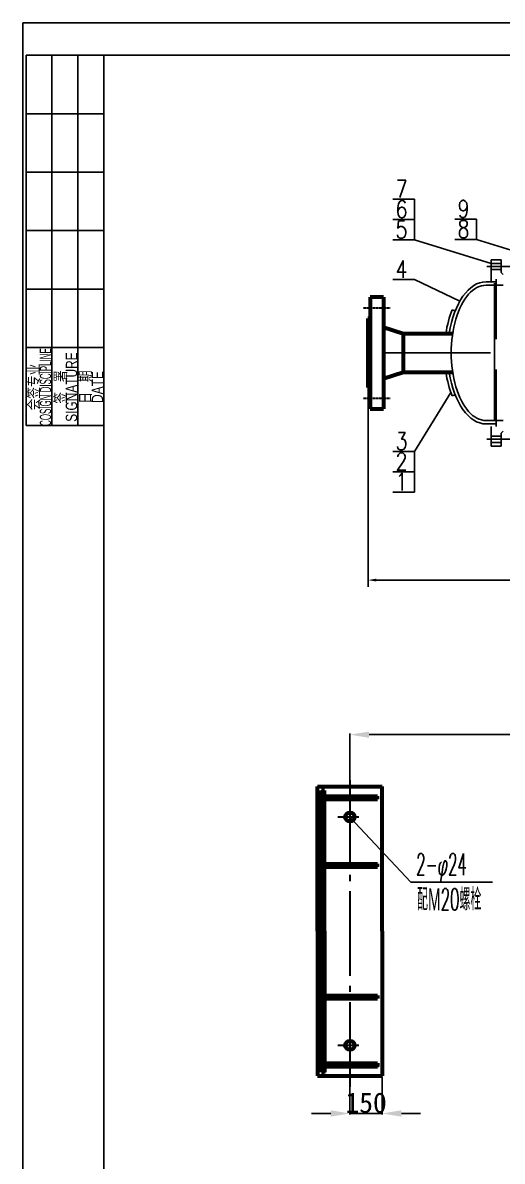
# Model space of a CAD drawing. Header units: millimetres. Extents: x 75358 to 83432, y 78872 to 84574.
# Drawn here: x 75358 to 76776, y 81209 to 84574 of the extents above; entities that cross this region are included whole.
import ezdxf
from ezdxf.enums import TextEntityAlignment as Align

# ---------------------------------------------------------------- set-up
doc = ezdxf.new("R2010")
doc.units = ezdxf.units.MM
for name, pattern in [('CENTER', [50.8, 31.75, -6.35, 6.35, -6.35]), ('DASHED', [19.05, 12.7, -6.35]), ('ZXX-L', [3.28, 2.5, -0.3, 0.18, -0.3]), ('ZXX-S', [1.27, 0.75, -0.2, 0.12, -0.2])]:
    doc.linetypes.add(name, pattern=pattern)
for name, color, linetype in [('01粗实线层', 7, 'Continuous'), ('09图框与明细表层', 4, 'Continuous'), ('11引出线层', 4, 'Continuous'), ('3中心线层', 1, 'CENTER'), ('4虚线层', 6, 'DASHED'), ('7标注层', 4, 'Continuous'), ('DIM', 4, 'Continuous')]:
    doc.layers.add(name, color=color, linetype=linetype)
for name, color, linetype, lineweight in [('A 粗实线', 7, 'Continuous', 60), ('D 短中心线', 1, 'ZXX-S', 30), ('E 长中心线', 1, 'ZXX-L', 30)]:
    doc.layers.add(name, color=color, linetype=linetype, lineweight=lineweight)
doc.styles.add('ISO-25-WS', font='', dxfattribs={"height": 60})
doc.styles.add('PC_TEXTSTYLE', font='romans.shx', dxfattribs={"width": 0.75, "bigfont": 'hztxt.shx'})
doc.styles.get("Standard").update_dxf_attribs({"font": 'arial.ttf'})
doc.styles.add('TH_GBDIM', font='romans.shx', dxfattribs={"width": 0.8, "bigfont": 'gbcbig.shx'})
doc.styles.add('残雪', font='romans.shx', dxfattribs={"width": 0.5, "bigfont": 'hztxt.shx'})
doc.styles.get('ISO-25-WS').set_extended_font_data('FangSong_GB2312')
doc.dimstyles.new('ISO-25_WS', dxfattribs={"dimscale": 0.707071, "dimtxt": 60, "dimasz": 80, "dimexe": 5, "dimexo": 2, "dimgap": 2, "dimtad": 1, "dimdec": 4, "dimdsep": 46, "dimtxsty": 'ISO-25-WS', "dimcen": 2.5, "dimadec": 0, "dimazin": 0, "dimtfac": 1, "dimtdec": 4, "dimtix": 1, "dimtmove": 0, "dimatfit": 0, "dimfxl": 1, "dimtolj": 1, "dimtzin": 0, "dimarcsym": 0})
doc.dimstyles.get("Standard").update_dxf_attribs({"dimtxt": 0.18, "dimasz": 0.18, "dimexe": 0.18, "dimexo": 0.0625, "dimgap": 0.09, "dimtad": 0, "dimtih": 1, "dimtoh": 1, "dimdec": 4, "dimzin": 0, "dimdsep": 46, "dimtxsty": 'Standard', "dimcen": 0.09, "dimadec": 0, "dimazin": 0, "dimtfac": 1, "dimtdec": 4, "dimtofl": 0, "dimtmove": 0, "dimatfit": 3, "dimfxl": 1, "dimtolj": 1, "dimtzin": 0, "dimarcsym": 0})
doc.dimstyles.new('TH_GBDIM', dxfattribs={"dimscale": 10, "dimtxt": 3.5, "dimasz": 2.5, "dimexe": 2, "dimexo": 0, "dimgap": 1.5, "dimtad": 1, "dimdec": 0, "dimzin": 0, "dimdsep": 46, "dimtxsty": 'TH_GBDIM', "dimcen": 2.5, "dimclrd": 130, "dimclre": 130, "dimclrt": 3, "dimadec": 0, "dimazin": 0, "dimtfac": 0.714286, "dimtdec": 0, "dimtmove": 0, "dimatfit": 3, "dimfxl": 1, "dimtzin": 0, "dimlwd": -1, "dimlwe": -1, "dimarcsym": 0})

# ---------------------------------------------------------------- blocks, each defined once
blk = doc.blocks.new('A$C52DB683A')
at = {"layer": '09图框与明细表层', "color": 7}
for p, q in [((24, 114), (0, 114)), ((0, 0), (0, 114)), ((24, 0), (24, 114)), ((24, 0), (0, 0))]:
    blk.add_line(p, q, dxfattribs=at)
at = {"layer": '11引出线层'}
for p, q in [((8, 0), (8, 114)), ((16, 0), (16, 114)), ((24, 96), (0, 96)), ((24, 78), (0, 78)), ((24, 60), (0, 60)), ((24, 42), (0, 42)), ((24, 24), (0, 24))]:
    blk.add_line(p, q, dxfattribs=at)
at = {"layer": '09图框与明细表层', "color": 7}
for s, width, p in [('COSIGN DISCIPLINE', 0.5, (6, 11.83)), ('SIGNATURE', 0.75, (14, 11.83)), ('会签专业', 0.75, (2.25, 11.83)), ('签   署', 0.75, (10.5, 11.83)), ('日   期', 0.75, (18.25, 11.83)), ('DATE', 0.75, (22, 11.83))]:
    blk.add_text(s, height=3.5, rotation=90, dxfattribs=dict(at, width=width)).set_placement(p, align=Align.MIDDLE)
blk = doc.blocks.new('*D174')
at = {"color": 130, "transparency": 16777216}
for p, q in [((76379.3, 83528.3), (76379.3, 82906.9)), ((79593.3, 83552.7), (79593.3, 82906.9)), ((76404.3, 82926.9), (79568.3, 82926.9))]:
    blk.add_line(p, q, dxfattribs=at)
for points in [[(76404.3, 82931.1), (76404.3, 82922.7), (76379.3, 82926.9)], [(79568.3, 82931.1), (79568.3, 82922.7), (79593.3, 82926.9)]]:
    blk.add_solid(points, dxfattribs=at)
at = {"layer": 'Defpoints', "color": 0, "transparency": 16777216}
for p in [(76379.3, 83528.3), (79593.3, 83552.7), (79593.3, 82926.9)]:
    blk.add_point(p, dxfattribs=at)
at = {"color": 3, "transparency": 16777216, "insert": (77986.3, 82959.4), "char_height": 35, "attachment_point": 5, "style": 'TH_GBDIM'}
blk.add_mtext('3214', dxfattribs=at)
blk = doc.blocks.new('*D370')
at = {"layer": 'Defpoints', "color": 0, "transparency": 16777216}
for p in [(77675.7, 82470), (76325.7, 82316.4), (77675.7, 82316.4)]:
    blk.add_point(p, dxfattribs=at)
at = {"layer": 'DIM', "color": 0, "lineweight": -2, "transparency": 16777216}
for p, q in [((76325.7, 82317.8), (76325.7, 82473.5)), ((76382.3, 82470), (77619.2, 82470)), ((77675.7, 82317.8), (77675.7, 82473.5))]:
    blk.add_line(p, q, dxfattribs=at)
at = {"layer": 'DIM', "color": 0, "transparency": 16777216}
for points in [[(76382.3, 82479.4), (76382.3, 82460.6), (76325.7, 82470)], [(77619.2, 82479.4), (77619.2, 82460.6), (77675.7, 82470)]]:
    blk.add_solid(points, dxfattribs=at)
at = {"layer": 'DIM', "color": 0, "transparency": 16777216, "insert": (77000.7, 82501.4), "char_height": 60, "attachment_point": 5, "style": 'ISO-25-WS'}
blk.add_mtext('\\A1;2000', dxfattribs=at)
blk = doc.blocks.new('*D371')
at = {"layer": 'Defpoints', "color": 0, "transparency": 16777216}
for p in [(76421.4, 81461.4), (76325.7, 81429.2), (76421.4, 81350.2)]:
    blk.add_point(p, dxfattribs=at)
at = {"layer": 'DIM', "color": 0, "lineweight": -2, "transparency": 16777216}
for p, q in [((76421.4, 81460), (76421.4, 81346.7)), ((76325.7, 81427.8), (76325.7, 81346.7)), ((76269.2, 81350.2), (76212.6, 81350.2)), ((76325.7, 81350.2), (76421.4, 81350.2)), ((76477.9, 81350.2), (76534.5, 81350.2))]:
    blk.add_line(p, q, dxfattribs=at)
at = {"layer": 'DIM', "color": 0, "transparency": 16777216}
for points in [[(76269.2, 81359.6), (76269.2, 81340.8), (76325.7, 81350.2)], [(76477.9, 81359.6), (76477.9, 81340.8), (76421.4, 81350.2)]]:
    blk.add_solid(points, dxfattribs=at)
at = {"layer": 'DIM', "color": 0, "transparency": 16777216, "insert": (76373.6, 81381.6), "char_height": 60, "attachment_point": 5, "style": 'ISO-25-WS'}
blk.add_mtext('\\A1;150', dxfattribs=at)

msp = doc.modelspace()

# ---------------------------------------------------------------- hatches: boundary and pattern name
at = {"layer": 'A 粗实线'}
h = msp.add_hatch(dxfattribs=at)
h.set_pattern_fill('ANSI31', color=256, scale=56.25, style=0)
h.set_pattern_definition([(45, (70827.971, 76269.359), (-4.9718446, 4.9718446), [])])
h.paths.add_polyline_path([(76250.366, 82305.14531), (76241.366, 82305.14531), (76241.366, 81888.89531), (76250.366, 81888.89531)])
h.paths.add_polyline_path([(76325.741, 82288.27031), (76250.366, 82288.27031), (76250.366, 82279.27031), (76325.741, 82279.27031)])
h.paths.add_polyline_path([(76407.866, 82288.27031), (76325.741, 82288.27031), (76325.741, 82279.27031), (76407.866, 82279.27031)])
h.paths.add_polyline_path([(76325.741, 82088.02031), (76250.366, 82088.02031), (76250.366, 82079.02031), (76325.741, 82079.02031)])
h.paths.add_polyline_path([(76407.866, 82088.02031), (76325.741, 82088.02031), (76325.741, 82079.02031), (76407.866, 82079.02031)])
h.paths.add_polyline_path([(76250.366, 81888.89531), (76241.366, 81888.89531), (76241.366, 81472.64531), (76250.366, 81472.64531)])
h.paths.add_polyline_path([(76325.741, 81698.77031), (76250.366, 81698.77031), (76250.366, 81689.77031), (76325.741, 81689.77031)])
h.paths.add_polyline_path([(76407.866, 81698.77031), (76325.741, 81698.77031), (76325.741, 81689.77031), (76407.866, 81689.77031)])
h.paths.add_polyline_path([(76325.741, 81498.52031), (76250.366, 81498.52031), (76250.366, 81489.52031), (76325.741, 81489.52031)])
h.paths.add_polyline_path([(76407.866, 81498.52031), (76325.741, 81498.52031), (76325.741, 81489.52031), (76407.866, 81489.52031)])
h.paths.add_polyline_path([(77675.741, 82288.27031), (77593.616, 82288.27031), (77593.616, 82279.27031), (77675.741, 82279.27031)])
h.paths.add_polyline_path([(77751.116, 82288.27031), (77675.741, 82288.27031), (77675.741, 82279.27031), (77751.116, 82279.27031)])
h.paths.add_polyline_path([(77760.116, 82305.14531), (77751.116, 82305.14531), (77751.116, 81888.89531), (77760.116, 81888.89531)])
h.paths.add_polyline_path([(77675.741, 82088.02031), (77593.616, 82088.02031), (77593.616, 82079.02031), (77675.741, 82079.02031)])
h.paths.add_polyline_path([(77751.116, 82088.02031), (77675.741, 82088.02031), (77675.741, 82079.02031), (77751.116, 82079.02031)])
h.paths.add_polyline_path([(77760.116, 81888.89531), (77751.116, 81888.89531), (77751.116, 81472.64531), (77760.116, 81472.64531)])
h.paths.add_polyline_path([(77751.116, 81698.77031), (77675.741, 81698.77031), (77675.741, 81689.77031), (77751.116, 81689.77031)])
h.paths.add_polyline_path([(77675.741, 81698.77031), (77593.616, 81698.77031), (77593.616, 81689.77031), (77675.741, 81689.77031)])
h.paths.add_polyline_path([(77675.741, 81498.52031), (77593.616, 81498.52031), (77593.616, 81489.52031), (77675.741, 81489.52031)])
h.paths.add_polyline_path([(77751.116, 81498.52031), (77675.741, 81498.52031), (77675.741, 81489.52031), (77751.116, 81489.52031)])

# ---------------------------------------------------------------- linework, layer by layer
at = {"ltscale": 14}
for p, q in [((76743.32845, 83874.00199), (76743.32845, 83808.50199)), ((76743.32845, 83874.00199), (76773.32845, 83874.00199)), ((76743.32845, 83863.00199), (76773.32845, 83863.00199)), ((76773.32845, 83835.72542), (76773.32845, 83874.00199)), ((76743.32845, 83845.00199), (76773.32845, 83845.00199)), ((76773.32845, 83835.72542), (76779.32845, 83829.72542)), ((76728.32845, 83808.50199), (76758.32845, 83808.50199)), ((76728.32845, 83798.50199), (76779.32845, 83798.50199)), ((76753.32845, 83804.50199), (76753.32845, 83398.50199)), ((76728.32845, 83398.50199), (76779.32845, 83398.50199)), ((76728.32845, 83388.50199), (76758.32845, 83388.50199)), ((76743.32845, 83380.50199), (76743.32845, 83323.00199)), ((76773.32845, 83361.27857), (76779.32845, 83367.27857)), ((76773.32845, 83361.27857), (76773.32845, 83323.00199)), ((76743.32845, 83352.00199), (76773.32845, 83352.00199)), ((76743.32845, 83334.00199), (76773.32845, 83334.00199)), ((76743.32845, 83323.00199), (76773.32845, 83323.00199)), ((76753.32845, 83323.00199), (76773.32845, 83323.00199))]:
    msp.add_line(p, q, dxfattribs=at)
at = {"color": 0}
for p, q in [((76628.44495, 83725.77175), (76637.08194, 83722.3767)), ((76628.44495, 83471.23223), (76637.08194, 83474.62729))]:
    msp.add_line(p, q, dxfattribs=at)
for centre, start_param, end_param in [((76728.32845, 83598.50199), 0, 1.2959193114), ((76718.32845, 83598.50199), 0.9197154935, 1.2959193114), ((76718.32845, 83598.50199), 1.8456733422, 2.2218771601), ((76728.32845, 83598.50199), 1.8456733422, 3.1415926536)]:
    msp.add_ellipse(centre, major_axis=(0, 210), ratio=0.5380952381, start_param=start_param, end_param=end_param, dxfattribs=at)
at = {"ltscale": 14}
msp.add_ellipse((76728.32845, 83598.50199), major_axis=(0, 200), ratio=0.515, start_param=0, end_param=3.1415926536, dxfattribs=at)
at = {"layer": '09图框与明细表层'}
for p, q in [((75358.19635, 84574.31393), (83431.79635, 84574.31393)), ((75358.19635, 84574.31393), (75358.19635, 78871.91393)), ((83431.79635, 84574.31393), (75358.19635, 84574.31393))]:
    msp.add_line(p, q, dxfattribs=at)
at = {"layer": '09图框与明细表层', "color": 7}
for p, q in [((83335.79635, 84478.31393), (75598.19635, 84478.31393)), ((75598.19635, 84478.31393), (75598.19635, 78967.91393))]:
    msp.add_line(p, q, dxfattribs=at)
at = {"layer": '3中心线层', "ltscale": 14}
for p, q in [((76730.88104, 83854.00199), (76829.75455, 83854.00199)), ((76730.88104, 83343.00199), (76829.75455, 83343.00199)), ((76730.88104, 83343.00199), (76829.75455, 83343.00199))]:
    msp.add_line(p, q, dxfattribs=at)
at = {"layer": '3中心线层', "ltscale": 10}
for p, q in [((76424.27913, 83598.50199), (79583.06845, 83598.50199)), ((76446.03652, 83598.50199), (76563.32862, 83598.50199))]:
    msp.add_line(p, q, dxfattribs=at)
at = {"layer": '4虚线层', "ltscale": 14}
msp.add_line((76758.32845, 83816.50199), (76758.32845, 83380.50199), dxfattribs=at)
at = {"layer": '7标注层'}
for p, q in [((76516.87812, 84052.79914), (76452.87812, 84052.79914)), ((76516.87812, 83992.79914), (76516.87812, 84052.79914)), ((76516.87812, 83992.79914), (76452.87812, 83992.79914)), ((76516.87812, 83932.79914), (76516.87812, 83992.79914)), ((76700.22652, 83993.94951), (76636.22652, 83993.94951)), ((76700.22652, 83933.94951), (76700.22652, 83993.94951)), ((76516.87812, 83932.79914), (76452.87812, 83932.79914)), ((76743.32845, 83863.00199), (76516.87812, 83932.79914)), ((76700.22652, 83933.94951), (76636.22652, 83933.94951)), ((76926.67685, 83864.15236), (76700.22652, 83933.94951)), ((76516.87812, 83815.28377), (76452.87812, 83815.28377)), ((76650.71044, 83751.12286), (76516.87812, 83815.28377)), ((76624.37704, 83481.81931), (76516.87812, 83307.04109)), ((76516.87812, 83307.04109), (76452.87812, 83307.04109)), ((76516.87812, 83247.04109), (76516.87812, 83307.04109)), ((76516.87812, 83247.04109), (76452.87812, 83247.04109)), ((76516.87812, 83187.04109), (76516.87812, 83247.04109)), ((76516.87812, 83187.04109), (76452.87812, 83187.04109))]:
    msp.add_line(p, q, dxfattribs=at)
at = {"layer": 'A 粗实线'}
for p, q in [((76425.26953, 83763.50199), (76385.26953, 83763.50199)), ((76385.26953, 83763.50199), (76385.26953, 83433.50199)), ((76425.26953, 83763.50199), (76425.26953, 83433.50199)), ((76385.26953, 83700.50199), (76379.26953, 83700.50199)), ((76379.26953, 83700.50199), (76379.26953, 83496.50199)), ((76425.26953, 83674.50199), (76483.26953, 83655.50199)), ((76483.26953, 83655.50199), (76629.26953, 83655.50199)), ((76483.26953, 83655.50199), (76483.26953, 83541.50199)), ((76425.26953, 83522.50199), (76483.26953, 83541.50199)), ((76483.26953, 83541.50199), (76629.26953, 83541.50199)), ((76379.26953, 83496.50199), (76385.26953, 83496.50199)), ((76385.26953, 83433.50199), (76425.26953, 83433.50199)), ((76230.116, 81888.89531), (76230.116, 82316.39531)), ((76230.116, 82316.39531), (76421.366, 82316.39531)), ((76421.366, 81888.89531), (76421.366, 82316.39531)), ((76241.366, 81888.89531), (76241.366, 82305.14531)), ((76241.366, 82305.14531), (76250.366, 82305.14531)), ((76250.366, 81888.89531), (76250.366, 82305.14531)), ((76250.366, 82288.27031), (76407.866, 82288.27031)), ((76407.866, 82279.27031), (76407.866, 82288.27031)), ((76250.366, 82279.27031), (76407.866, 82279.27031)), ((76325.741, 82226.39531), (76325.741, 82226.39531)), ((76250.366, 82088.02031), (76407.866, 82088.02031)), ((76250.366, 82079.02031), (76407.866, 82079.02031)), ((76407.866, 82079.02031), (76407.866, 82088.02031)), ((76230.116, 81888.89531), (76230.116, 81461.39531)), ((76241.366, 81888.89531), (76241.366, 81472.64531)), ((76250.366, 81888.89531), (76250.366, 81472.64531)), ((76421.366, 81888.89531), (76421.366, 81461.39531)), ((76250.366, 81698.77031), (76407.866, 81698.77031)), ((76250.366, 81689.77031), (76407.866, 81689.77031)), ((76407.866, 81698.77031), (76407.866, 81689.77031)), ((76325.741, 81551.39531), (76325.741, 81551.39531)), ((76325.741, 81551.39531), (76325.741, 81551.39531)), ((76250.366, 81498.52031), (76407.866, 81498.52031)), ((76250.366, 81489.52031), (76407.866, 81489.52031)), ((76407.866, 81498.52031), (76407.866, 81489.52031)), ((76230.116, 81461.39531), (76421.366, 81461.39531)), ((76241.366, 81472.64531), (76250.366, 81472.64531))]:
    msp.add_line(p, q, dxfattribs=at)
for centre in [(76325.741, 82226.39531), (76325.741, 81551.39531)]:
    msp.add_circle(centre, 13.5, dxfattribs=at)
at = {"layer": 'D 短中心线'}
for p, q in [((76365.26953, 83732.00199), (76445.26953, 83732.00199)), ((76365.26953, 83465.00199), (76445.26953, 83465.00199))]:
    msp.add_line(p, q, dxfattribs=at)
at = {"layer": 'E 长中心线', "ltscale": 100}
for p, q in [((76325.741, 82335.38464), (76325.741, 81429.21686)), ((76352.58895, 82226.39531), (76290.46109, 82226.39531)), ((76351.79591, 81551.39531), (76290.46109, 81551.39531))]:
    msp.add_line(p, q, dxfattribs=at)

# ---------------------------------------------------------------- block references
at = {"layer": '01粗实线层', "xscale": 9.600000000000001, "yscale": 9.600000000000001, "zscale": 9.600000000000001}
msp.add_blockref('A$C52DB683A', (75367.79636, 83383.91394), dxfattribs=at)

# ---------------------------------------------------------------- texts
at = {"layer": '7标注层', "style": 'PC_TEXTSTYLE', "width": 0.8}
for s, p in [('7', (76460.8663, 84057.53146)), ('6', (76460.8663, 83997.53146)), ('9', (76644.2147, 83998.68183)), ('5', (76460.8663, 83937.53146)), ('8', (76644.2147, 83938.68183)), ('4', (76460.8663, 83820.01609)), ('3', (76460.8663, 83311.77341)), ('2', (76460.8663, 83251.77341)), ('1', (76460.8663, 83191.77341))]:
    msp.add_text(s, height=51.2, dxfattribs=at).set_placement(p)
at = {"layer": 'DIM', "color": 4, "attachment_point": 1, "style": '残雪'}
for s, insert, char_height, width in [('2-φ24', (76521.80168, 82119.091), 64.800003, 297.0322692), ('配{\\fArial|b0|i0|c0|p32;M}20螺栓', (76524.10426, 82015.56296), 64.8000026, 268.2631579)]:
    msp.add_mtext(s, dxfattribs=dict(at, insert=insert, char_height=char_height, width=width))

# ---------------------------------------------------------------- dimensions: what is measured, and where the dimension line sits
at = {"color": 0}
dim = msp.add_linear_dim(base=(79593.32005, 82926.90951), p1=(76379.26953, 83528.28118), p2=(79593.32005, 83552.66967), dimstyle='TH_GBDIM', dxfattribs=at)
dim.commit()
dim.dimension.update_dxf_attribs({"geometry": '*D174', "text_midpoint": (77986.29479, 82926.90951), "dimtype": 160})
at = {"layer": 'DIM', "color": 4}
for base, p1, p2, text, picture, middle in [((77675.741, 82470.00618), (76325.741, 82316.39531), (77675.741, 82316.39531), '2000', '*D370', (77000.741, 82501.42032)), ((76421.366, 81350.21996), (76325.741, 81429.21686), (76421.366, 81461.39531), '150', '*D371', (76373.5535, 81381.6341))]:
    dim = msp.add_linear_dim(base=base, p1=p1, p2=p2, text=text, dimstyle='ISO-25_WS', dxfattribs=at)
    dim.commit()
    dim.dimension.update_dxf_attribs({"geometry": picture, "text_midpoint": middle})

# ---------------------------------------------------------------- leaders
msp.add_leader([(76325.741, 82226.39531), (76505.68365, 82033.96795), (76747.45412, 82033.96795)], dimstyle='Standard', override={"dimgap": 0.09, "dimtad": 0}, dxfattribs=at)

doc.saveas('drawing.dxf')
